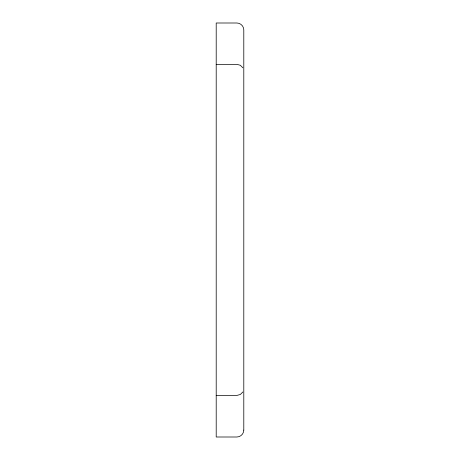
<?xml version="1.0" encoding="UTF-8"?>
<svg xmlns="http://www.w3.org/2000/svg" width="460" height="460" viewBox="0 0 460 460"><rect width="100%" height="100%" fill="white"/><g stroke="black" fill="none" stroke-linecap="round" stroke-linejoin="round"><path stroke-width="0.69" d="M242.868 391.966L240.344 394.49L236.9 395.416L216.206 395.416M216.206 64.348L236.9 64.348L240.344 65.274L242.868 67.798M243.794 430.1C243.817 433.791 240.591 437.023 236.9 437L216.206 437L216.206 23L236.9 23C240.591 22.977 243.817 26.208 243.794 29.9L243.794 430.1"/></g></svg>
